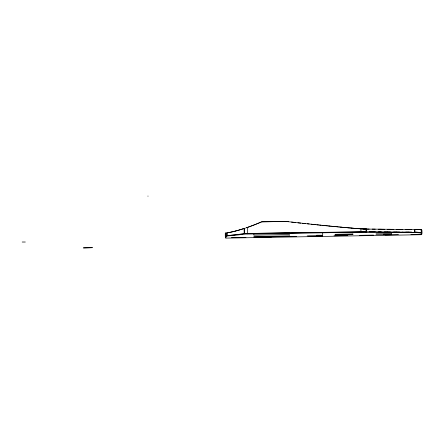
<?xml version="1.0" encoding="UTF-8"?>
<svg xmlns="http://www.w3.org/2000/svg" width="444" height="444" viewBox="0 0 444 444"><rect width="100%" height="100%" fill="white"/><g stroke="black" fill="none" stroke-linecap="round" stroke-linejoin="round"><path stroke-width="0.67" d="M225.308 233.311L225.752 233.3M225.313 233.222C224.969 240.781 226.557 238.422 225.752 233.078L225.308 233.094L225.308 234.893L225.752 234.882M247.708 233.788L247.38 227.467M360.928 232.057L360.922 228.815L361.749 228.876M366.156 231.713L366.161 229.049L365.601 229.037M414.707 232.123L414.757 229.454L418.575 229.52L408.796 229.476M414.868 229.509L414.824 232.195L416.228 232.195M421.328 229.998C420.696 237.229 422.472 235.181 421.772 230.003L421.334 230.192M421.317 233.76L421.312 234.26L410.911 234.438M421.772 230.003L421.756 234.243M366.228 232.057L366.161 229.049L369.197 229.082M414.779 232.467L408.752 232.145M421.595 233L421.728 232.695L421.334 233.128M261.338 221.972L285.015 221.34L295.787 222.522M260.839 222.183L261.827 221.695L285.026 221.401L288.461 221.723M260.833 222.128L258.846 223.032M260.334 222.339L258.347 223.243M258.336 223.182L256.343 224.065M257.836 223.393L255.838 224.27M255.833 224.214L253.829 225.069M255.328 224.414L252.653 225.524M253.43 225.164L251.87 225.829M252.253 225.619L250.688 226.274M251.465 225.918L249.9 226.562M250.283 226.362L249.106 226.851M249.495 226.651L247.919 227.278M248.701 226.94L247.524 227.422M246.981 227.55L246.559 227.694M246.365 227.761L246.054 227.889M245.377 228.099L244.711 228.294M228.26 235.509C219.514 236.83 246.015 234.521 244.527 233.688L244.367 228.438L242.99 228.838M244.367 228.438L241.386 229.343M247.086 227.561L246.908 227.617M242.768 228.954L239.771 229.837M241.159 229.459L238.694 230.147M239.544 229.942L238.156 230.303M238.467 230.253L237.079 230.608M237.929 230.403L236.541 230.752M235.997 230.897L236.846 230.702M235.459 231.041L236.308 230.847M234.926 231.174L235.77 230.985M234.388 231.313L235.231 231.124M233.844 231.446L234.693 231.263M233.305 231.579L234.155 231.396M232.767 231.707L233.616 231.524M232.223 231.829L233.072 231.657M231.679 231.957L232.534 231.779M231.99 231.901L230.591 232.19M231.446 232.023L230.048 232.306M229.498 232.417L230.358 232.256M226.224 236.191L227.145 236.064M228.954 232.523L229.809 232.367M228.41 232.628L229.265 232.473M225.752 235.797L227.156 235.62M228.721 232.578L227.317 232.828M228.172 232.678L225.657 233.067M243.129 233.855L246.303 233.516M242.047 233.988L243.44 233.799M244.55 234.105L360.928 232.168M240.964 234.121L242.357 233.938M239.882 234.249L241.275 234.071M238.794 234.377L240.187 234.199M237.712 234.504L239.105 234.327M238.023 234.454L235.542 234.754M236.935 234.582L234.46 234.876M226.212 235.731L226.884 235.647L226.767 232.922L227.078 232.867L227.173 235.62M233.372 234.993L234.771 234.826M232.29 235.109L233.683 234.943M231.207 235.226L232.601 235.059M231.513 235.176L229.037 235.453M230.43 235.287L227.95 235.564M244.527 233.688L246.653 233.5M245.982 233.583L246.553 233.505M246.181 233.577L246.503 233.505M246.27 233.572L247.136 233.483M246.414 233.566L246.858 233.489M247.491 233.533L246.981 233.544M247.391 233.472L247.674 233.527M247.541 233.472L360.928 231.801M247.647 233.466L375.258 231.812M231.396 237.573L245.954 237.318M257.043 237.124L271.595 236.874M282.689 236.68L296.548 236.436M308.33 236.23L322.194 235.986M333.977 235.781L347.841 235.542M359.623 235.337L373.487 235.092M385.27 234.887L398.435 234.66M225.857 238.112L421.317 234.704M147.819 196.104L148.135 196.104M314.591 232.639L322.705 232.639L322.705 235.242L316.622 235.242M376.018 233.172L391.569 233.172L391.569 234.16L383.455 234.16M376.018 234.693L391.569 234.693M307.154 235.914L322.705 235.914M22.206 242.024L25.308 242.024M402.608 229.376L390.57 229.343M408.68 229.42L396.647 229.393M405.755 229.454L411.716 229.437M402.686 232.101L393.578 232.034M402.569 232.046L408.641 232.084M405.722 232.123L411.677 232.107M225.857 236.336L225.408 235.908L225.408 237.707M390.459 229.287L378.421 229.232M387.534 229.315L393.495 229.309M384.365 231.901L387.396 231.929M390.431 231.951L378.41 231.901M387.512 231.984L396.503 232.001M396.614 232.057L399.65 232.079M372.233 229.115L375.274 229.143M381.346 229.204L366.195 229.104M381.463 229.259L384.498 229.287M381.329 231.873L369.303 231.807M366.161 232.157L416.05 232.584M366.111 229.104L365.762 229.043M365.54 229.093L365.196 229.032M365.373 229.087L365.035 229.026M365.123 229.082L364.463 229.065M364.962 229.082L364.629 229.071M364.546 229.01L363.625 229.032M363.542 229.032L363.153 228.954M363.375 229.021L362.659 228.932M362.953 229.004L362.082 228.893M362.026 228.949L361.605 228.921M360.201 228.815L361.016 228.882M359.823 228.727L358.003 228.643M359.468 228.76L360.556 228.788M357.625 228.555L355.433 228.432M357.27 228.582L358.358 228.616M358.735 228.699L359.102 228.732M355.794 228.405L353.524 228.277M356.166 228.494L356.904 228.555M352.997 228.177L347.336 227.744M354.029 228.26L351.459 228.105M354.551 228.36L355.067 228.405M351.454 228.044L348.368 227.839M348.357 227.778L346.309 227.655M345.782 227.55L343.989 227.45M346.814 227.644L345.021 227.539M342.69 227.273L343.462 227.345M344.755 227.461L341.07 227.184M341.059 227.123L335.364 226.651M340.254 227.106L341.874 227.2M336.985 226.745L337.801 226.823M338.622 226.956L339.438 227.034M333.727 226.434L334.537 226.512M336.169 226.668L332.101 226.34M329.648 226.04L331.28 226.201M330.475 226.179L332.911 226.357M325.963 225.68L327.506 225.835M326.357 225.774L329.565 226.035M328.371 225.974L329.659 226.101M322.105 225.291L323.26 225.408M325.574 225.641L319.541 225.091M324.431 225.585L325.974 225.741M318.503 224.93L313.886 224.509M321.073 225.191L316.972 224.831M315.934 224.664L302.58 223.315M307.281 223.759L309.163 223.959M311.061 224.214L312.942 224.409M305.394 223.56L291.486 222.111M297.946 222.816L300.693 223.116M420.873 229.787L421.084 229.842A9.502 0.594 0.7 0 0 418.298 229.537M225.757 233.205L225.774 233.711M225.841 237.324L225.852 237.668M244.061 228.488L244.217 233.716M414.568 232.157A8.974 0.638 -0.1 0 1 421.023 232.623M365.961 228.827A22.056 5.667 4.7 0 1 360.916 228.599M418.043 229.493A9.069 0.655 0.7 0 1 420.696 229.792M418.625 229.448A9.069 0.705 0.3 0 1 421.029 229.787M360.922 232.206A21.578 2.248 -1 0 1 366.061 232.195M415.8 232.623A8.985 0.638 -0.2 0 1 420.956 233.033M366.072 228.876A22.505 5.722 4.7 0 1 360.928 228.649M360.922 231.824A22.05 2.198 -0.9 0 1 366.167 231.812M415.967 232.234A9.418 0.583 -0.2 0 1 421.384 232.606M418.958 229.498A9.502 0.644 0.3 0 1 421.473 229.809M289.388 235.881L253.851 236.58L253.863 237.124L289.399 236.424L289.388 235.881M352.869 233.977L335.103 234.31L335.115 234.993L352.886 234.66L352.869 233.977M289.383 233.033L253.84 233.627L253.868 235.126L289.405 234.532L289.383 233.033M92.352 247.674L83.466 247.896L92.352 247.674"/></g></svg>
